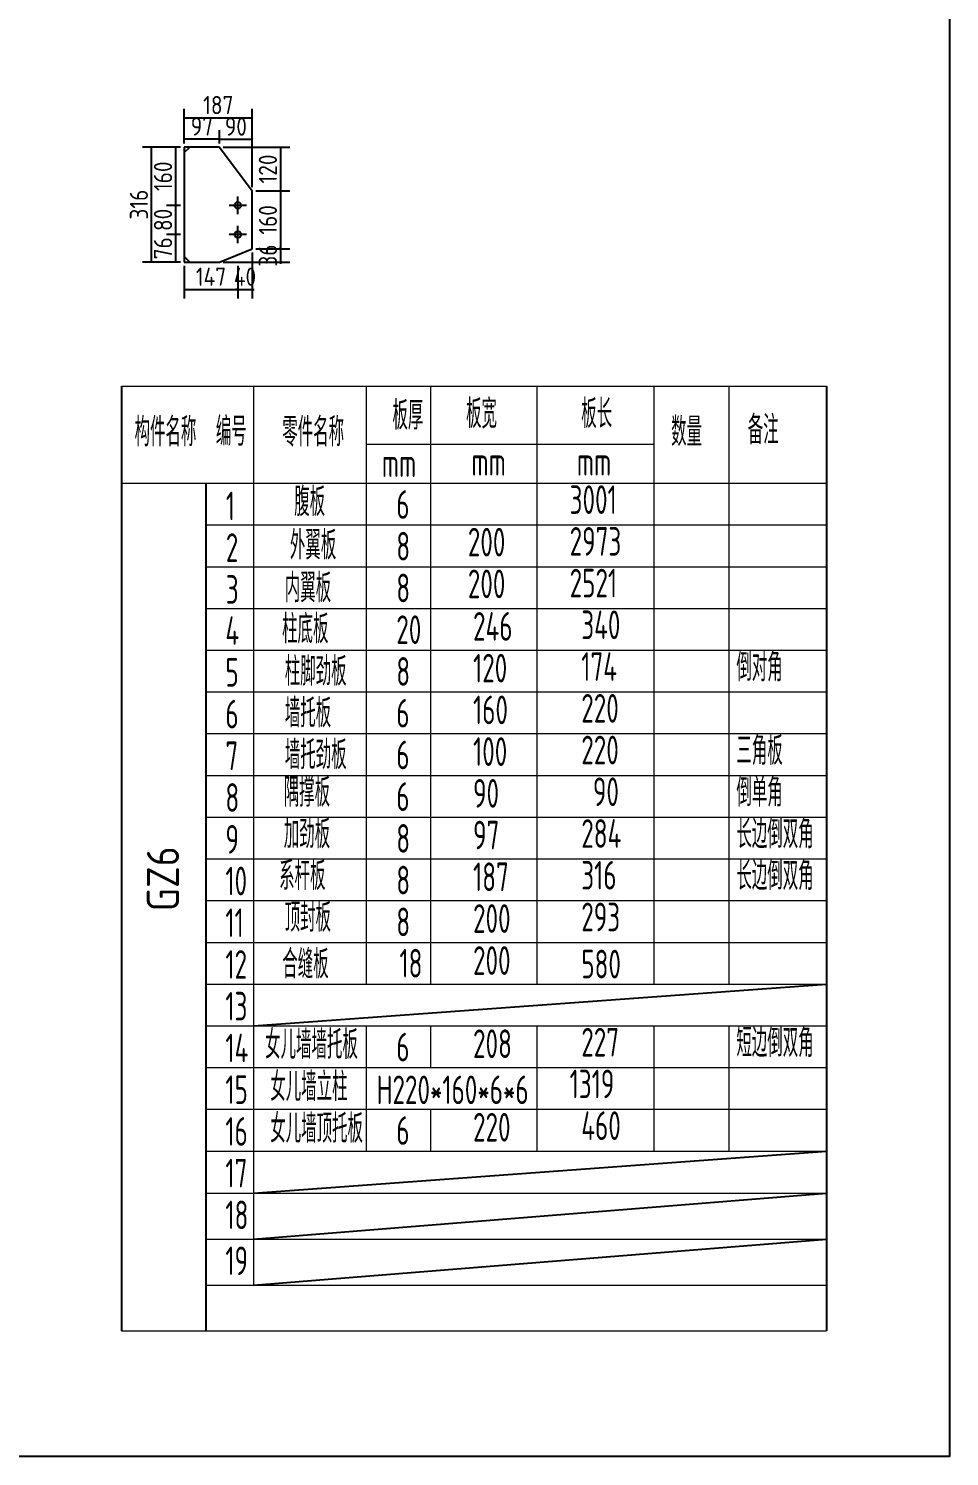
# Model space of a CAD drawing. Extents: x 533809 to 747315, y -17138 to 180511.
# Drawn here: x 647204 to 652269, y 121462 to 129315 of the extents above; entities that cross this region are included whole.
import ezdxf

# ---------------------------------------------------------------- set-up
doc = ezdxf.new("R2010")
doc.units = 0
doc.header["$LTSCALE"] = 1000
doc.header["$MEASUREMENT"] = 0
doc.linetypes.add('CENTER', pattern=[50.8, 31.75, -6.35, 6.35, -6.35])
doc.layers.add('轴线层', color=1, linetype='CENTER', lineweight=15)
doc.layers.add('钢架', color=7, linetype='Continuous', lineweight=25)
doc.styles.add('hz', font='gbenor.shx', dxfattribs={"width": 0.75, "height": 100, "bigfont": 'gbcbig.shx'})
doc.styles.get("Standard").update_dxf_attribs({"font": 'gbenor.shx', "bigfont": 'gbcbig.shx'})
doc.dimstyles.get("Standard").update_dxf_attribs({"dimscale": 100, "dimtxt": 3.5, "dimasz": 1, "dimexe": 2.5, "dimexo": 3, "dimgap": 1.5, "dimtad": 1, "dimdec": 0, "dimzin": 0, "dimdsep": 46, "dimtxsty": 'Standard', "dimblk": 'ARCHTICK', "dimcen": 0.09, "dimadec": 0, "dimazin": 0, "dimtfac": 1, "dimtdec": 0, "dimtix": 1, "dimtmove": 2, "dimatfit": 3, "dimfxl": 1, "dimtolj": 1, "dimtzin": 0, "dimarcsym": 0})

# ---------------------------------------------------------------- blocks, each defined once
blk = doc.blocks.new('_ArchTick')
at = {"color": 0, "linetype": 'ByBlock', "const_width": 0.4}
blk.add_lwpolyline([(-0.5, -0.5), (0.5, 0.5)], dxfattribs=at)
blk = doc.blocks.new('*D2158')
at = {"color": 3, "lineweight": -2}
for p, q in [((648040.4, 128182.7), (647963.5, 128182.7)), ((648013.5, 128030.7), (648013.5, 128182.7)), ((648040.4, 128030.7), (647963.5, 128030.7))]:
    blk.add_line(p, q, dxfattribs=at)
at = {"layer": 'Defpoints', "color": 0}
for p in [(648013.5, 128182.7), (648060.4, 128182.7), (648060.4, 128030.7)]:
    blk.add_point(p, dxfattribs=at)
at = {"color": 3, "lineweight": -2, "xscale": 10, "yscale": 10, "zscale": 10}
for p, rotation in [((648013.5, 128182.7), 90), ((648013.5, 128030.7), 270)]:
    blk.add_blockref('_ArchTick', p, dxfattribs=dict(at, rotation=rotation))
at = {"color": 0, "insert": (647943.5, 128106.7), "char_height": 100, "attachment_point": 5, "rotation": 90}
blk.add_mtext('\\A1;76', dxfattribs=at)
blk = doc.blocks.new('*D2152')
at = {"color": 3, "lineweight": -2}
for p, q in [((648040.4, 128342.7), (647963.5, 128342.7)), ((648013.5, 128182.7), (648013.5, 128342.7)), ((648040.4, 128182.7), (647963.5, 128182.7))]:
    blk.add_line(p, q, dxfattribs=at)
at = {"layer": 'Defpoints', "color": 0}
for p in [(648013.5, 128342.7), (648060.4, 128342.7), (648060.4, 128182.7)]:
    blk.add_point(p, dxfattribs=at)
at = {"color": 3, "lineweight": -2, "xscale": 10, "yscale": 10, "zscale": 10}
for p, rotation in [((648013.5, 128342.7), 90), ((648013.5, 128182.7), 270)]:
    blk.add_blockref('_ArchTick', p, dxfattribs=dict(at, rotation=rotation))
at = {"color": 0, "insert": (647943.5, 128262.7), "char_height": 100, "attachment_point": 5, "rotation": 90}
blk.add_mtext('\\A1;80', dxfattribs=at)
blk = doc.blocks.new('*D2153')
at = {"color": 3, "lineweight": -2}
for p, q in [((648040.4, 128662.7), (647963.5, 128662.7)), ((648013.5, 128342.7), (648013.5, 128662.7)), ((648040.4, 128342.7), (647963.5, 128342.7))]:
    blk.add_line(p, q, dxfattribs=at)
at = {"layer": 'Defpoints', "color": 0}
for p in [(648013.5, 128662.7), (648060.4, 128662.7), (648060.4, 128342.7)]:
    blk.add_point(p, dxfattribs=at)
at = {"color": 3, "lineweight": -2, "xscale": 10, "yscale": 10, "zscale": 10}
for p, rotation in [((648013.5, 128662.7), 90), ((648013.5, 128342.7), 270)]:
    blk.add_blockref('_ArchTick', p, dxfattribs=dict(at, rotation=rotation))
at = {"color": 0, "insert": (647943.5, 128502.7), "char_height": 100, "attachment_point": 5, "rotation": 90}
blk.add_mtext('\\A1;160', dxfattribs=at)
blk = doc.blocks.new('*D2154')
at = {"color": 3, "lineweight": -2}
for p, q in [((648060.4, 128010.7), (648060.4, 127830.2)), ((648354.4, 128010.7), (648354.4, 127830.2)), ((648060.4, 127880.2), (648354.4, 127880.2))]:
    blk.add_line(p, q, dxfattribs=at)
at = {"layer": 'Defpoints', "color": 0}
for p in [(648060.4, 128030.7), (648354.4, 128030.7), (648354.4, 127880.2)]:
    blk.add_point(p, dxfattribs=at)
at = {"color": 3, "lineweight": -2, "xscale": 10, "yscale": 10, "zscale": 10, "rotation": 180}
blk.add_blockref('_ArchTick', (648060.4, 127880.2), dxfattribs=at)
at = {"color": 3, "lineweight": -2, "xscale": 10, "yscale": 10, "zscale": 10}
blk.add_blockref('_ArchTick', (648354.4, 127880.2), dxfattribs=at)
at = {"color": 0, "insert": (648207.4, 127950.2), "char_height": 100, "attachment_point": 5}
blk.add_mtext('\\A1;147', dxfattribs=at)
blk = doc.blocks.new('*D2159')
at = {"color": 3, "lineweight": -2}
for p, q in [((648434.4, 128082.7), (648434.4, 127830.2)), ((648354.4, 128010.7), (648354.4, 127830.2)), ((648354.4, 127880.2), (648344.4, 127880.2)), ((648354.4, 127880.2), (648434.4, 127880.2)), ((648434.4, 127880.2), (648444.4, 127880.2))]:
    blk.add_line(p, q, dxfattribs=at)
at = {"layer": 'Defpoints', "color": 0}
for p in [(648434.4, 128102.7), (648354.4, 128030.7), (648434.4, 127880.2)]:
    blk.add_point(p, dxfattribs=at)
at = {"color": 3, "lineweight": -2, "xscale": 10, "yscale": 10, "zscale": 10}
blk.add_blockref('_ArchTick', (648354.4, 127880.2), dxfattribs=at)
at = {"color": 3, "lineweight": -2, "xscale": 10, "yscale": 10, "zscale": 10, "rotation": 180}
blk.add_blockref('_ArchTick', (648434.4, 127880.2), dxfattribs=at)
at = {"color": 0, "insert": (648394.4, 127950.2), "char_height": 100, "attachment_point": 5}
blk.add_mtext('\\A1;40', dxfattribs=at)
blk = doc.blocks.new('*D2155')
at = {"color": 3, "lineweight": -2}
for p, q in [((648060.4, 128682.7), (648060.4, 128756.6)), ((648254.4, 128706.6), (648060.4, 128706.6)), ((648254.4, 128682.7), (648254.4, 128756.6))]:
    blk.add_line(p, q, dxfattribs=at)
at = {"layer": 'Defpoints', "color": 0}
for p in [(648060.4, 128706.6), (648060.4, 128662.7), (648254.4, 128662.7)]:
    blk.add_point(p, dxfattribs=at)
at = {"color": 3, "lineweight": -2, "xscale": 10, "yscale": 10, "zscale": 10}
for p, rotation in [((648060.4, 128706.6), 179.9999999999828), ((648254.4, 128706.6), 359.9999999999828)]:
    blk.add_blockref('_ArchTick', p, dxfattribs=dict(at, rotation=rotation))
at = {"color": 0, "insert": (648157.4, 128776.6), "char_height": 100, "attachment_point": 5}
blk.add_mtext('\\A1;97', dxfattribs=at)
blk = doc.blocks.new('*D2160')
at = {"color": 3, "lineweight": -2}
for p, q in [((648040.4, 128662.7), (647830.8, 128662.7)), ((647880.8, 128030.7), (647880.8, 128662.7)), ((648040.4, 128030.7), (647830.8, 128030.7))]:
    blk.add_line(p, q, dxfattribs=at)
at = {"layer": 'Defpoints', "color": 0}
for p in [(647880.8, 128662.7), (648060.4, 128662.7), (648060.4, 128030.7)]:
    blk.add_point(p, dxfattribs=at)
at = {"color": 3, "lineweight": -2, "xscale": 10, "yscale": 10, "zscale": 10}
for p, rotation in [((647880.8, 128662.7), 90), ((647880.8, 128030.7), 270)]:
    blk.add_blockref('_ArchTick', p, dxfattribs=dict(at, rotation=rotation))
at = {"color": 0, "insert": (647810.8, 128346.7), "char_height": 100, "attachment_point": 5, "rotation": 90}
blk.add_mtext('\\A1;316', dxfattribs=at)
blk = doc.blocks.new('*D2161')
at = {"color": 3, "lineweight": -2}
for p, q in [((648254.4, 128682.7), (648254.4, 128755.8)), ((648254.4, 128705.8), (648434.4, 128705.8)), ((648434.4, 128442.7), (648434.4, 128755.8))]:
    blk.add_line(p, q, dxfattribs=at)
at = {"layer": 'Defpoints', "color": 0}
for p in [(648434.4, 128705.8), (648254.4, 128662.7), (648434.4, 128422.7)]:
    blk.add_point(p, dxfattribs=at)
at = {"color": 3, "lineweight": -2, "xscale": 10, "yscale": 10, "zscale": 10, "rotation": 180}
blk.add_blockref('_ArchTick', (648254.4, 128705.8), dxfattribs=at)
at = {"color": 3, "lineweight": -2, "xscale": 10, "yscale": 10, "zscale": 10}
blk.add_blockref('_ArchTick', (648434.4, 128705.8), dxfattribs=at)
at = {"color": 0, "insert": (648344.4, 128775.8), "char_height": 100, "attachment_point": 5}
blk.add_mtext('\\A1;90', dxfattribs=at)
blk = doc.blocks.new('*D2156')
at = {"color": 3, "lineweight": -2}
for p, q in [((648274.4, 128662.7), (648640.2, 128662.7)), ((648590.2, 128662.7), (648590.2, 128422.7)), ((648454.4, 128422.7), (648640.2, 128422.7))]:
    blk.add_line(p, q, dxfattribs=at)
at = {"layer": 'Defpoints', "color": 0}
for p in [(648254.4, 128662.7), (648434.4, 128422.7), (648590.2, 128422.7)]:
    blk.add_point(p, dxfattribs=at)
at = {"color": 3, "lineweight": -2, "xscale": 10, "yscale": 10, "zscale": 10}
for p, rotation in [((648590.2, 128662.7), 90), ((648590.2, 128422.7), 270)]:
    blk.add_blockref('_ArchTick', p, dxfattribs=dict(at, rotation=rotation))
at = {"color": 0, "insert": (648520.2, 128542.7), "char_height": 100, "attachment_point": 5, "rotation": 90}
blk.add_mtext('\\A1;120', dxfattribs=at)
blk = doc.blocks.new('*D2162')
at = {"color": 3, "lineweight": -2}
for p, q in [((648454.4, 128422.7), (648640.2, 128422.7)), ((648590.2, 128422.7), (648590.2, 128102.7)), ((648454.4, 128102.7), (648640.2, 128102.7))]:
    blk.add_line(p, q, dxfattribs=at)
at = {"layer": 'Defpoints', "color": 0}
for p in [(648434.4, 128422.7), (648434.4, 128102.7), (648590.2, 128102.7)]:
    blk.add_point(p, dxfattribs=at)
at = {"color": 3, "lineweight": -2, "xscale": 10, "yscale": 10, "zscale": 10}
for p, rotation in [((648590.2, 128422.7), 90), ((648590.2, 128102.7), 270)]:
    blk.add_blockref('_ArchTick', p, dxfattribs=dict(at, rotation=rotation))
at = {"color": 0, "insert": (648520.2, 128262.7), "char_height": 100, "attachment_point": 5, "rotation": 90}
blk.add_mtext('\\A1;160', dxfattribs=at)
blk = doc.blocks.new('*D2163')
at = {"color": 3, "lineweight": -2}
for p, q in [((648454.4, 128102.7), (648640.2, 128102.7)), ((648590.2, 128102.7), (648590.2, 128112.7)), ((648590.2, 128102.7), (648590.2, 128030.7)), ((648274.4, 128030.7), (648640.2, 128030.7)), ((648590.2, 128030.7), (648590.2, 128020.7))]:
    blk.add_line(p, q, dxfattribs=at)
at = {"layer": 'Defpoints', "color": 0}
for p in [(648434.4, 128102.7), (648254.4, 128030.7), (648590.2, 128030.7)]:
    blk.add_point(p, dxfattribs=at)
at = {"color": 3, "lineweight": -2, "xscale": 10, "yscale": 10, "zscale": 10}
for p, rotation in [((648590.2, 128102.7), 270), ((648590.2, 128030.7), 90)]:
    blk.add_blockref('_ArchTick', p, dxfattribs=dict(at, rotation=rotation))
at = {"color": 0, "insert": (648520.2, 128066.7), "char_height": 100, "attachment_point": 5, "rotation": 90}
blk.add_mtext('\\A1;36', dxfattribs=at)
blk = doc.blocks.new('*D2157')
at = {"color": 3, "lineweight": -2}
for p, q in [((648060.4, 128682.7), (648060.4, 128874)), ((648434.4, 128442.7), (648434.4, 128874)), ((648060.4, 128824), (648434.4, 128824))]:
    blk.add_line(p, q, dxfattribs=at)
at = {"layer": 'Defpoints', "color": 0}
for p in [(648434.4, 128824), (648060.4, 128662.7), (648434.4, 128422.7)]:
    blk.add_point(p, dxfattribs=at)
at = {"color": 3, "lineweight": -2, "xscale": 10, "yscale": 10, "zscale": 10, "rotation": 180}
blk.add_blockref('_ArchTick', (648060.4, 128824), dxfattribs=at)
at = {"color": 3, "lineweight": -2, "xscale": 10, "yscale": 10, "zscale": 10}
blk.add_blockref('_ArchTick', (648434.4, 128824), dxfattribs=at)
at = {"color": 0, "insert": (648247.4, 128894), "char_height": 100, "attachment_point": 5}
blk.add_mtext('\\A1;187', dxfattribs=at)

msp = doc.modelspace()

# ---------------------------------------------------------------- linework, layer by layer
for p, q in [((648060.4, 128662.7), (648060.4, 128030.7)), ((648254.4, 128662.7), (648060.4, 128662.7)), ((648060.4, 128632.7), (648090.4, 128662.7)), ((648254.4, 128662.7), (648434.4, 128422.7)), ((648354.4, 128294.7), (648354.4, 128390.7)), ((648434.4, 128102.7), (648434.4, 128422.7)), ((648402.4, 128342.7), (648306.4, 128342.7)), ((648402.4, 128182.7), (648306.4, 128182.7)), ((648354.4, 128134.7), (648354.4, 128230.7)), ((648254.4, 128030.7), (648434.4, 128102.7)), ((648060.4, 128060.7), (648090.4, 128030.7)), ((648060.4, 128030.7), (648254.4, 128030.7)), ((651593.1, 127348.3), (651593.1, 123830.5)), ((648441.2, 123830.5), (651593.1, 124060)), ((651593.1, 123830.5), (651593.1, 122152.3)), ((648441.2, 122910.3), (651593.1, 123141.9)), ((648441.2, 122657.6), (651593.1, 122910.3)), ((648441.2, 122404.9), (651593.1, 122657.6))]:
    msp.add_line(p, q)
at = {"color": 1}
for p, q in [((647715.3, 127348.3), (647715.3, 122152.3)), ((648181.2, 122152.3), (648181.2, 126814.3))]:
    msp.add_line(p, q, dxfattribs=at)
msp.add_lwpolyline([(640389.1, 129862.3), (652269.1, 129862.3), (652269.1, 121462.3), (640389.1, 121462.3)], close=True)
for centre in [(648354.4, 128342.7), (648354.4, 128182.7)]:
    msp.add_circle(centre, 18)
at = {"layer": '钢架', "lineweight": 13}
for p, q in [((647715.3, 127348.3), (651593.1, 127348.3)), ((648441.2, 127348.3), (648441.2, 122404.9)), ((649060.9, 127348.3), (649060.9, 124060)), ((649414.7, 127348.3), (649414.7, 125666.7)), ((649414.7, 127348.3), (649414.7, 125437.2)), ((649998.7, 127348.3), (649998.7, 124060)), ((650643.7, 127348.3), (650643.7, 124060)), ((651056.4, 127348.3), (651056.4, 124060)), ((649060.9, 127028.9), (650643.7, 127028.9)), ((647715.3, 126814.3), (651593.1, 126814.3)), ((648181.2, 126584.8), (651593.1, 126584.8)), ((648181.2, 126355.2), (651593.1, 126355.2)), ((648181.2, 126125.7), (651593.1, 126125.7)), ((648181.2, 126125.7), (651593.1, 126125.7)), ((648181.2, 125896.2), (651593.1, 125896.2)), ((648181.2, 125666.7), (651593.1, 125666.7)), ((648181.2, 125437.2), (651593.1, 125437.2)), ((649414.7, 125437.2), (649414.7, 125207.4)), ((649414.7, 125437.2), (649414.7, 124978.1)), ((648181.2, 125207.6), (651593.1, 125207.6)), ((648181.2, 124978.1), (651593.1, 124978.1)), ((649414.7, 124978.1), (649414.7, 124060)), ((649414.7, 124978.1), (649414.7, 124060)), ((648181.2, 124748.6), (651593.1, 124748.6)), ((648181.2, 124519.1), (651593.1, 124519.1)), ((648181.2, 124519.1), (651593.1, 124519.1)), ((648181.2, 124519.1), (651593.1, 124519.1)), ((648181.2, 124519.1), (651593.1, 124519.1)), ((649060.9, 124329.2), (649060.9, 124062.2)), ((649060.9, 124329.2), (649060.9, 124062.2)), ((649060.9, 124329.2), (649060.9, 124062.2)), ((649060.9, 124329.2), (649060.9, 124062.2)), ((649060.9, 124329.2), (649060.9, 124062.2)), ((649060.9, 124329.2), (649060.9, 124062.2)), ((649060.9, 124329.2), (649060.9, 124062.2)), ((649060.9, 124314.9), (649060.9, 124085.3)), ((649060.9, 124314.9), (649060.9, 124085.3)), ((649414.7, 124350.2), (649414.7, 124331.8)), ((649414.7, 124329.2), (649414.7, 124310.8)), ((648181.2, 124289.6), (651593.1, 124289.6)), ((648181.2, 124289.6), (651593.1, 124289.6)), ((649060.9, 124306.1), (649060.9, 124060)), ((649060.9, 124306.1), (649060.9, 124060)), ((649060.9, 124306.1), (649060.9, 124060)), ((649060.9, 124306.1), (649060.9, 124060)), ((649060.9, 124306.1), (649060.9, 124060)), ((649060.9, 124306.1), (649060.9, 124060)), ((649060.9, 124306.1), (649060.9, 124060)), ((649060.9, 124291.7), (649060.9, 124062.2)), ((649060.9, 124291.7), (649060.9, 124062.2)), ((649414.7, 124291.7), (649414.7, 124062.2)), ((649414.7, 124291.7), (649414.7, 124060)), ((649414.7, 124291.7), (649414.7, 124060)), ((649414.7, 124291.7), (649414.7, 124060)), ((649060.9, 124076.5), (649060.9, 124060)), ((648181.2, 124060), (651593.1, 124060)), ((648181.2, 124060), (651593.1, 124060)), ((648181.2, 124060), (651593.1, 124060)), ((648181.2, 124060), (651593.1, 124060)), ((649060.9, 124062.2), (649060.9, 124060)), ((649060.9, 124062.2), (649060.9, 124060)), ((648181.2, 123830.5), (651593.1, 123830.5)), ((648181.2, 123830.5), (651593.1, 123830.5)), ((649060.9, 123830.5), (649060.9, 123141.7)), ((649414.7, 123830.5), (649414.7, 123601)), ((649414.7, 123830.5), (649414.7, 123601)), ((649998.7, 123830.5), (649998.7, 123141.7)), ((650643.7, 123830.5), (650643.7, 123141.9)), ((651056.4, 123830.5), (651056.4, 123141.9)), ((648181.2, 123601), (651593.1, 123601)), ((648181.2, 123601), (651593.1, 123601)), ((648181.2, 123601), (651593.1, 123601)), ((648181.2, 123601), (651593.1, 123601)), ((648181.2, 123371.5), (651593.1, 123371.5)), ((648181.2, 123371.5), (651593.1, 123371.5)), ((648181.2, 123371.5), (651593.1, 123371.5)), ((648181.2, 123371.5), (651593.1, 123371.5)), ((649414.7, 123371.5), (649414.7, 123141.9)), ((648181.2, 123141.9), (651593.1, 123141.9)), ((648181.2, 123141.9), (651593.1, 123141.9)), ((648181.2, 123141.9), (651593.1, 123141.9)), ((648181.2, 123141.9), (651593.1, 123141.9)), ((648181.2, 122910.3), (651593.1, 122910.3)), ((648181.2, 122657.6), (651593.1, 122657.6)), ((648181.2, 122657.6), (651593.1, 122657.6)), ((648181.2, 122657.6), (651593.1, 122657.6)), ((648181.2, 122657.6), (651593.1, 122657.6)), ((648181.2, 122657.6), (651593.1, 122657.6)), ((648181.2, 122404.9), (651593.1, 122404.9)), ((647715.3, 122152.3), (651593.1, 122152.3))]:
    msp.add_line(p, q, dxfattribs=at)

# ---------------------------------------------------------------- texts
at = {"layer": '轴线层', "color": 4, "linetype": 'ByBlock', "insert": (647854.5, 124460.7), "char_height": 177.06, "attachment_point": 1, "rotation": 90}
msp.add_mtext_dynamic_manual_height_columns('GZ6', width=1139.904, gutter_width=12.5, heights=[0], dxfattribs=at).dxf.set("width", 1038.225)
at = {"layer": '钢架', "lineweight": 13, "attachment_point": 1, "style": 'hz'}
for s, insert, char_height, width in [('板宽', (649610.2, 127275.3), 157.39, 645.006), ('板长', (650243.8, 127275.3), 157.39, 645.006), ('板厚', (649205.4, 127266.4), 157.39, 645.006), ('构件名称', (647787.2, 127175.1), 157.39, 645.006), ('编号', (648233.9, 127177.9), 157.39, 645.006), ('零件名称', (648599.5, 127175.1), 157.39, 645.006), ('数量', (650738.1, 127176.4), 157.39, 645.006), ('备注', (651159.6, 127186.4), 157.39, 645.006), ('mm', (649147.2, 127005.9), 157.39, 727.44), ('mm', (649640, 127013.4), 157.39, 645.006), ('mm', (650219.7, 127013.4), 157.39, 645.006), ('1', (648288.9, 126768.4), 157.4, 645.006), (' 腹板', (648601.2, 126790.9), 157.39, 645.006), ('\\pi400,t600;    6', (648570.7, 126776.2), 157.386, 976.781), ('\\pi400,t600;    3001', (649524.1, 126802.9), 157.386, 976.781), ('2', (648288.9, 126538.9), 157.4, 645.006), ('外翼板', (648641.4, 126552.2), 157.39, 645.006), ('\\pi400,t600;    8', (648570.7, 126546.6), 157.386, 976.781), ('\\pi400,t600;    200', (648964.1, 126569.1), 157.386, 976.781), ('\\pi400,t600;    2973', (649524.1, 126573.4), 157.386, 976.781), ('3', (648288.9, 126309.3), 157.4, 645.006), ('内翼板', (648613.3, 126317.4), 157.39, 645.006), ('\\pi400,t600;    8', (648570.7, 126317.1), 157.386, 976.781), ('\\pi400,t600;    200', (648964.1, 126339.6), 157.386, 976.781), ('\\pi400,t600;    2521', (649524.1, 126343.9), 157.386, 976.781), ('\\pi400,t600;     340', (649524.1, 126114.4), 157.386, 976.781), ('4', (648286.7, 126082.6), 157.4, 645.006), ('柱底板', (648598.3, 126091.3), 157.39, 645.006), ('\\pi400,t600;    20', (648570.7, 126087.6), 157.386, 976.781), ('\\pi400,t600;    246', (648992.8, 126105.8), 157.386, 976.781), ('\\pi400,t600;     174', (649524.1, 125884.8), 157.386, 976.781), ('倒对角', (651097.2, 125882), 157.39, 645.006), ('5', (648286.7, 125853.1), 157.4, 645.006), ('柱脚劲板', (648613.3, 125858.3), 157.39, 645.006), ('\\pi400,t600;    8', (648570.7, 125858.1), 157.386, 976.781), ('\\pi400,t600;    120', (648992.8, 125876.3), 157.386, 976.781), ('墙托板', (648613.3, 125628.8), 157.39, 645.006), ('\\pi400,t600;    160', (648992.8, 125646.7), 157.386, 976.781), ('\\pi400,t600;     220', (649524.1, 125655.3), 157.386, 976.781), ('6', (648286.7, 125623.6), 157.4, 645.006), ('\\pi400,t600;    6', (648570.7, 125628.5), 157.386, 976.781), ('墙托劲板', (648613.3, 125399.3), 157.39, 645.006), ('\\pi400,t600;    100', (648992.8, 125417.2), 157.386, 976.781), ('\\pi400,t600;     220', (649524.1, 125425.8), 157.386, 976.781), ('三角板', (651097.2, 125422.9), 157.39, 645.006), ('7', (648286.7, 125394.1), 157.4, 645.006), ('\\pi400,t600;    6', (648570.7, 125399), 157.386, 976.781), ('隅撑板', (648607.5, 125193.4), 157.39, 645.006), ('\\pi400,t600;    90', (648992.8, 125187.7), 157.386, 976.781), ('\\pi400,t600;      90', (649524.1, 125196.3), 157.386, 976.781), ('倒单角', (651097.2, 125193.4), 157.39, 645.006), ('8', (648286.7, 125164.6), 157.4, 645.006), ('\\pi400,t600;    6', (648570.7, 125169.5), 157.386, 976.781), ('加劲板', (648607.5, 124963.9), 157.39, 645.006), ('\\pi400,t600;    8', (648570.7, 124940), 157.386, 976.781), ('\\pi400,t600;    97', (648992.8, 124958.2), 157.386, 976.781), ('\\pi400,t600;     284', (649524.1, 124966.7), 157.386, 976.781), ('长边倒双角', (651097.2, 124963.9), 157.39, 645.006), ('9', (648286.7, 124935), 157.4, 645.006), ('10', (648286.7, 124705.5), 157.39, 645.006), ('  系杆板', (648454, 124734.4), 157.39, 798.54), ('\\pi400,t600;    8', (648570.7, 124710.5), 157.386, 976.781), ('\\pi400,t600;    187', (648992.8, 124728.7), 157.386, 1221.098), ('\\pi400,t600;     316', (649524.1, 124737.2), 157.386, 976.781), ('长边倒双角', (651097.2, 124734.4), 157.39, 645.006), ('11', (648286.7, 124476), 157.39, 645.006), ('顶封板', (648612.5, 124504.9), 157.39, 344.589), ('\\pi400,t600;    8', (648570.7, 124480.9), 157.386, 976.781), ('\\pi400,t600;    200', (648992.8, 124499.1), 157.386, 1103.062), ('\\pi400,t600;     293', (649524.1, 124507.7), 157.386, 976.781), ('12', (648286.7, 124246.5), 157.39, 645.006), ('  合缝板', (648471.4, 124248), 157.39, 645.006), ('\\pi400,t600;     18', (648524.1, 124253.6), 157.386, 976.781), ('\\pi400,t600;    200', (648992.8, 124268), 157.386, 976.781), ('\\pi400,t600;     580', (649524.1, 124248.8), 157.386, 976.781), ('13', (648286.7, 124016.9), 157.39, 645.006), ('14', (648286.7, 123787.4), 157.39, 645.006), (' 女儿墙墙托板', (648441.2, 123806), 157.39, 1028.695), ('\\pi400,t600;    6', (648570.7, 123792.4), 157.386, 976.781), ('\\pi400,t600;    208', (648992.8, 123810.6), 157.386, 976.781), ('\\pi400,t600;     227', (649524.1, 123819.1), 157.386, 976.781), ('短边倒双角', (651097.2, 123816.3), 157.39, 645.006), ('15', (648286.7, 123557.9), 157.39, 645.006), ('女儿墙立柱', (648533.3, 123573.9), 157.39, 645.006), ('\\pi400,t600;H220*160*6*6   ', (648718.6, 123557.2), 157.386, 1068.691), ('\\pi400,t600;    1319', (649524.1, 123589.6), 157.386, 976.781), ('16', (648286.7, 123328.4), 157.39, 645.006), ('女儿墙顶托板', (648533.3, 123344.4), 157.39, 645.006), ('\\pi400,t600;    6', (648570.7, 123333.3), 157.386, 976.781), ('\\pi400,t600;    220', (648992.8, 123351.5), 157.386, 976.781), ('\\pi400,t600;     460', (649524.1, 123360.1), 157.386, 976.781), ('17', (648286.7, 123098.9), 157.39, 645.006), ('18', (648286.7, 122869.3), 157.39, 645.006), ('19', (648286.7, 122616.7), 157.39, 645.006)]:
    msp.add_mtext(s, dxfattribs=dict(at, insert=insert, char_height=char_height, width=width))

# ---------------------------------------------------------------- dimensions: what is measured, and where the dimension line sits
for base, p1, p2, picture, middle in [((648434.4, 128824), (648060.4, 128662.7), (648434.4, 128422.7), '*D2157', (648247.4, 128894)), ((648434.4, 128705.8), (648254.4, 128662.7), (648434.4, 128422.7), '*D2161', (648344.4, 128775.8)), ((648434.4, 127880.2), (648354.4, 128030.7), (648434.4, 128102.7), '*D2159', (648394.4, 127950.2)), ((648354.4, 127880.2), (648060.4, 128030.7), (648354.4, 128030.7), '*D2154', (648207.4, 127950.2))]:
    dim = msp.add_linear_dim(base=base, p1=p1, p2=p2, dimstyle='Standard', override={"dimtxt": 1, "dimasz": 0.1, "dimexe": 0.5, "dimexo": 0.2, "dimgap": 0.2, "dimlfac": 0.5, "dimclrd": 3, "dimclre": 3})
    dim.commit()
    dim.dimension.update_dxf_attribs({"geometry": picture, "text_midpoint": middle})
for p1, distance, picture, middle in [((648254.4, 128662.7), -43.9, '*D2155', (648157.4, 128776.6)), ((648060.4, 128030.7), 179.6, '*D2160', (647810.8, 128346.7))]:
    dim = msp.add_aligned_dim(p1=p1, p2=(648060.4, 128662.7), distance=distance, dimstyle='Standard', override={"dimtxt": 1, "dimasz": 0.1, "dimexe": 0.5, "dimexo": 0.2, "dimgap": 0.2, "dimlfac": 0.5, "dimclrd": 3, "dimclre": 3})
    dim.commit()
    dim.dimension.update_dxf_attribs({"geometry": picture, "text_midpoint": middle})
for base, p1, p2, picture, middle in [((648013.5, 128662.7), (648060.4, 128342.7), (648060.4, 128662.7), '*D2153', (647943.5, 128502.7)), ((648590.2, 128422.7), (648254.4, 128662.7), (648434.4, 128422.7), '*D2156', (648520.2, 128542.7)), ((648590.2, 128102.7), (648434.4, 128422.7), (648434.4, 128102.7), '*D2162', (648520.2, 128262.7)), ((648013.5, 128342.7), (648060.4, 128182.7), (648060.4, 128342.7), '*D2152', (647943.5, 128262.7)), ((648013.5, 128182.7), (648060.4, 128030.7), (648060.4, 128182.7), '*D2158', (647943.5, 128106.7)), ((648590.2, 128030.7), (648434.4, 128102.7), (648254.4, 128030.7), '*D2163', (648520.2, 128066.7))]:
    dim = msp.add_linear_dim(base=base, p1=p1, p2=p2, angle=90, dimstyle='Standard', override={"dimtxt": 1, "dimasz": 0.1, "dimexe": 0.5, "dimexo": 0.2, "dimgap": 0.2, "dimlfac": 0.5, "dimclrd": 3, "dimclre": 3})
    dim.commit()
    dim.dimension.update_dxf_attribs({"geometry": picture, "text_midpoint": middle})

doc.saveas('drawing.dxf')
